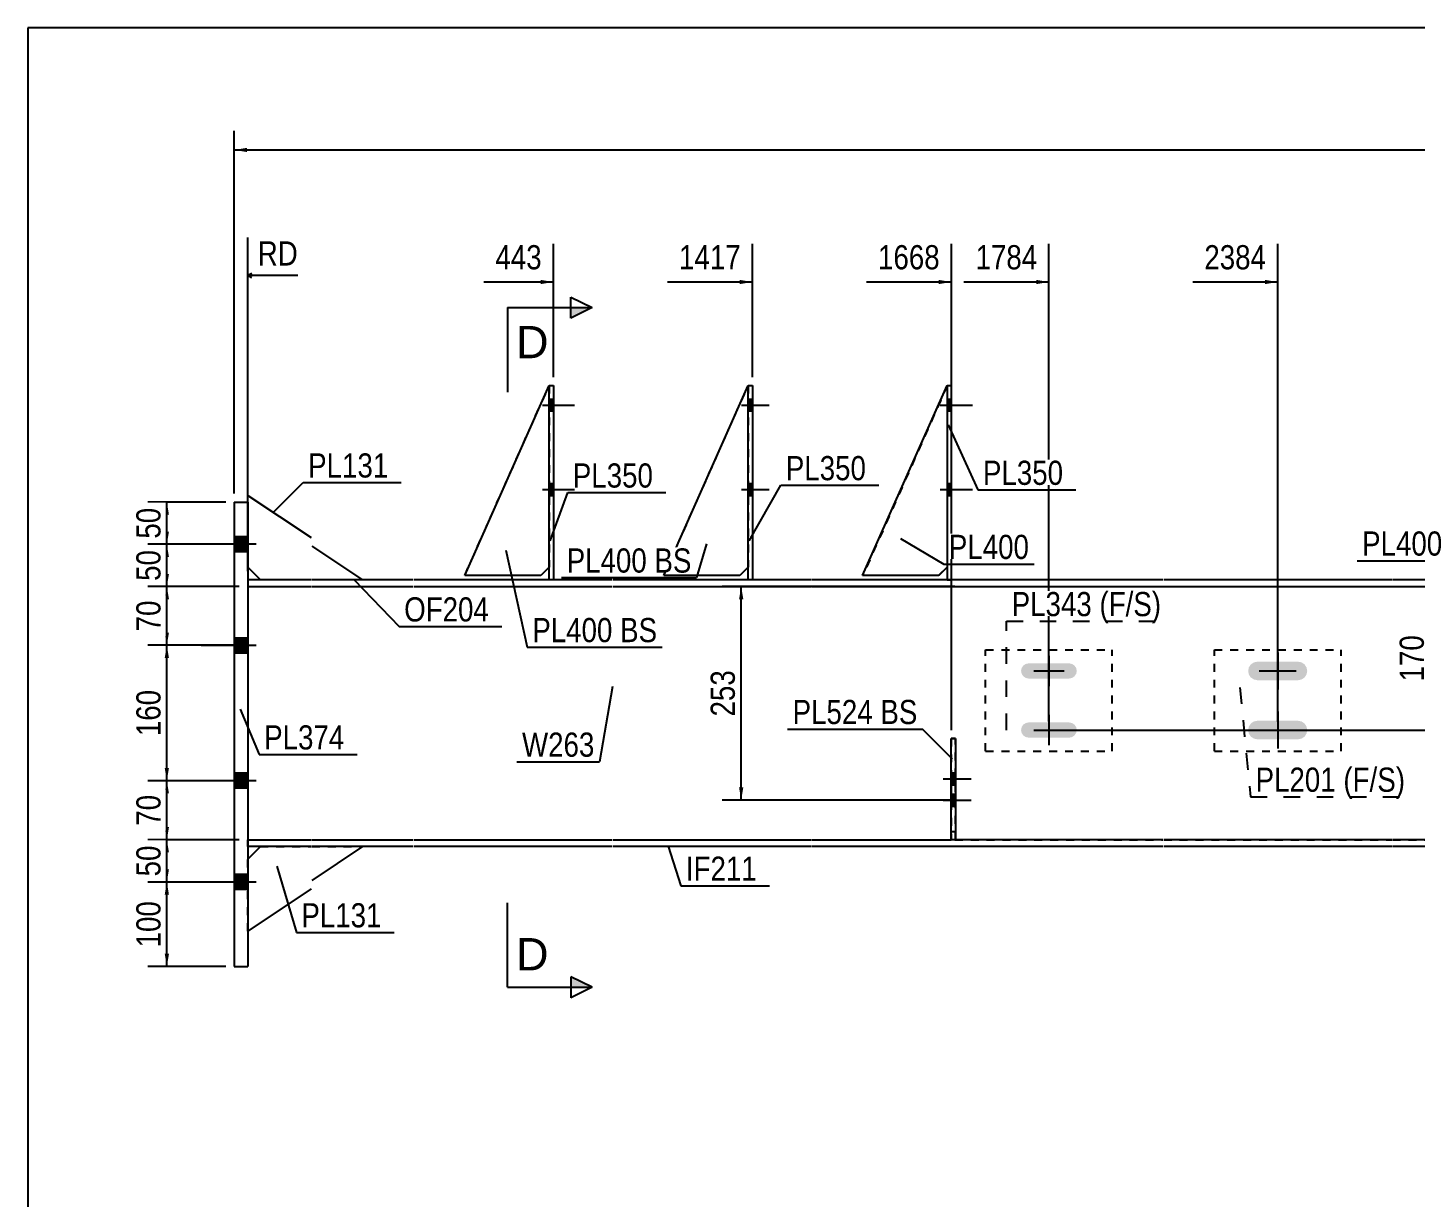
# Model space of a CAD drawing. Header units: millimetres. Extents: x -29 to 374, y -196 to 81.
# Drawn here: x -26.1 to 138.3, y -57.3 to 81.2 of the extents above; entities that cross this region are included whole.
import ezdxf

# ---------------------------------------------------------------- set-up
doc = ezdxf.new("R2010")
doc.units = ezdxf.units.MM
doc.linetypes.add('DXK_LINE_DOT1', pattern=[1.8814, 0.9407, -0.9407])
doc.linetypes.add('DXK_LINE_DOT2', pattern=[3.9198, 1.9599, -1.9599])
doc.styles.add('Arial', font='ARIAL.TTF', dxfattribs={"height": 0.2})
doc.styles.add('Arial Narrow', font='ARIALN.TTF', dxfattribs={"height": 0.2})

# ---------------------------------------------------------------- blocks, each defined once
blk = doc.blocks.new('Unknown-627306429-1201')
at = {"color": 5, "linetype": 'Continuous'}
for p, q in [((373.94, 81.18), (-26.06, 81.18)), ((-26.06, 81.18), (-26.06, -195.82))]:
    blk.add_line(p, q, dxfattribs=at)
blk = doc.blocks.new('Part-627306429-1785 - 1585')
at = {"color": 2, "linetype": 'Continuous'}
for p, q in [((49.28, 16.3), (59.28, 38.8)), ((59.28, 17.3), (58.28, 16.3)), ((58.28, 16.3), (49.28, 16.3))]:
    blk.add_line(p, q, dxfattribs=at)
blk = doc.blocks.new('Bolt-627306429-1601 - 1585')
at = {"color": 3, "linetype": 'DXK_LINE_DOT2'}
for p, q in [((82.38, -7.77), (85.68, -7.77)), ((83.33, -7.07), (83.83, -7.07)), ((83.33, -8.47), (83.83, -8.47)), ((83.33, -9.6), (83.83, -9.6)), ((82.38, -10.3), (85.68, -10.3)), ((83.33, -11), (83.83, -11))]:
    blk.add_line(p, q, dxfattribs=at)
blk = doc.blocks.new('Part-627306429-1844 - 1585')
at = {"color": 2, "linetype": 'Continuous'}
for p, q in [((25.7, 16.3), (35.7, 38.8)), ((35.7, 17.3), (34.7, 16.3)), ((34.7, 16.3), (25.7, 16.3))]:
    blk.add_line(p, q, dxfattribs=at)
blk = doc.blocks.new('Bolt-627306429-1587 - 1585')
at = {"linetype": 'Continuous'}
for points in [[(59.78, 35.8), (59.78, 37.2), (59.28, 37.2), (59.28, 35.8)], [(59.78, 35.8), (59.78, 37.2), (59.28, 37.2), (59.28, 35.8)], [(59.78, 35.8), (59.78, 37.2), (59.28, 37.2), (59.28, 35.8)], [(59.78, 25.8), (59.78, 27.2), (59.28, 27.2), (59.28, 25.8)], [(59.78, 25.8), (59.78, 27.2), (59.28, 27.2), (59.28, 25.8)], [(59.78, 25.8), (59.78, 27.2), (59.28, 27.2), (59.28, 25.8)]]:
    blk.add_hatch(color=3, dxfattribs=at).paths.add_polyline_path(points)
at = {"color": 3, "linetype": 'Continuous'}
for p, q in [((58.48, 36.5), (61.78, 36.5)), ((58.48, 36.5), (61.78, 36.5)), ((58.48, 36.5), (61.78, 36.5)), ((59.28, 37.2), (59.78, 37.2)), ((59.28, 37.2), (59.78, 37.2)), ((59.28, 37.2), (59.78, 37.2)), ((59.28, 35.8), (59.78, 35.8)), ((59.28, 35.8), (59.78, 35.8)), ((59.28, 35.8), (59.78, 35.8)), ((58.48, 26.5), (61.78, 26.5)), ((58.48, 26.5), (61.78, 26.5)), ((58.48, 26.5), (61.78, 26.5)), ((59.28, 27.2), (59.78, 27.2)), ((59.28, 27.2), (59.78, 27.2)), ((59.28, 27.2), (59.78, 27.2)), ((59.28, 25.8), (59.78, 25.8)), ((59.28, 25.8), (59.78, 25.8)), ((59.28, 25.8), (59.78, 25.8))]:
    blk.add_line(p, q, dxfattribs=at)
blk = doc.blocks.new('Bolt-627306429-1594 - 1585')
at = {"linetype": 'Continuous'}
for points in [[(-1.6, 20.9), (-1.6, 19.1), (0, 19.1), (0, 20.9)], [(-1.6, 20.9), (-1.6, 19.1), (0, 19.1), (0, 20.9)], [(-1.6, 8.9), (-1.6, 7.1), (0, 7.1), (0, 8.9)], [(-1.6, 8.9), (-1.6, 7.1), (0, 7.1), (0, 8.9)], [(-1.6, -7.1), (-1.6, -8.9), (0, -8.9), (0, -7.1)], [(-1.6, -7.1), (-1.6, -8.9), (0, -8.9), (0, -7.1)], [(-1.6, -19.1), (-1.6, -20.9), (0, -20.9), (0, -19.1)], [(-1.6, -19.1), (-1.6, -20.9), (0, -20.9), (0, -19.1)]]:
    blk.add_hatch(color=3, dxfattribs=at).paths.add_polyline_path(points)
at = {"color": 3, "linetype": 'Continuous'}
for p, q in [((1, 20), (-5.5, 20)), ((1, 20), (-5.5, 20)), ((0, 20.9), (-1.6, 20.9)), ((0, 20.9), (-1.6, 20.9)), ((0, 19.1), (-1.6, 19.1)), ((0, 19.1), (-1.6, 19.1)), ((0, 8.9), (-1.6, 8.9)), ((0, 8.9), (-1.6, 8.9)), ((1, 8), (-5.5, 8)), ((1, 8), (-5.5, 8)), ((0, 7.1), (-1.6, 7.1)), ((0, 7.1), (-1.6, 7.1)), ((1, -8), (-5.5, -8)), ((1, -8), (-5.5, -8)), ((0, -7.1), (-1.6, -7.1)), ((0, -7.1), (-1.6, -7.1)), ((0, -8.9), (-1.6, -8.9)), ((0, -8.9), (-1.6, -8.9)), ((0, -19.1), (-1.6, -19.1)), ((0, -19.1), (-1.6, -19.1)), ((1, -20), (-5.5, -20)), ((1, -20), (-5.5, -20)), ((0, -20.9), (-1.6, -20.9)), ((0, -20.9), (-1.6, -20.9))]:
    blk.add_line(p, q, dxfattribs=at)
blk = doc.blocks.new('Bolt-627306429-1595 - 1585')
at = {"linetype": 'Continuous'}
for points in [[(125.41, 4.58), (125.5, 5), (125.41, 5.42), (125.18, 5.78), (124.82, 6.02), (124.4, 6.1), (119.6, 6.1), (119.18, 6.02), (118.82, 5.78), (118.58, 5.42), (118.5, 5), (118.58, 4.58), (118.82, 4.22), (119.18, 3.99), (119.6, 3.9), (124.4, 3.9), (124.82, 3.99), (125.18, 4.22)], [(125.41, -2.42), (125.5, -2), (125.41, -1.58), (125.18, -1.22), (124.82, -0.98), (124.4, -0.9), (119.6, -0.9), (119.18, -0.98), (118.82, -1.22), (118.58, -1.58), (118.5, -2), (118.58, -2.42), (118.82, -2.78), (119.18, -3.01), (119.6, -3.1), (124.4, -3.1), (124.82, -3.01), (125.18, -2.78)]]:
    blk.add_hatch(color=3, dxfattribs=at).paths.add_polyline_path(points)
at = {"color": 3, "linetype": 'Continuous'}
for p, q in [((122, 7.2), (122, 2.8)), ((119.8, 5), (124.2, 5)), ((122, 0.2), (122, -4.2)), ((119.8, -2), (124.2, -2))]:
    blk.add_line(p, q, dxfattribs=at)
blk = doc.blocks.new('Bolt-627306429-1598 - 1585')
at = {"linetype": 'Continuous'}
for points in [[(36.2, 35.8), (36.2, 37.2), (35.7, 37.2), (35.7, 35.8)], [(36.2, 35.8), (36.2, 37.2), (35.7, 37.2), (35.7, 35.8)], [(36.2, 35.8), (36.2, 37.2), (35.7, 37.2), (35.7, 35.8)], [(36.2, 25.8), (36.2, 27.2), (35.7, 27.2), (35.7, 25.8)], [(36.2, 25.8), (36.2, 27.2), (35.7, 27.2), (35.7, 25.8)], [(36.2, 25.8), (36.2, 27.2), (35.7, 27.2), (35.7, 25.8)]]:
    blk.add_hatch(color=3, dxfattribs=at).paths.add_polyline_path(points)
at = {"color": 3, "linetype": 'Continuous'}
for p, q in [((34.9, 36.5), (38.7, 36.5)), ((34.9, 36.5), (38.7, 36.5)), ((34.9, 36.5), (38.7, 36.5)), ((35.7, 37.2), (36.2, 37.2)), ((35.7, 37.2), (36.2, 37.2)), ((35.7, 37.2), (36.2, 37.2)), ((35.7, 35.8), (36.2, 35.8)), ((35.7, 35.8), (36.2, 35.8)), ((35.7, 35.8), (36.2, 35.8)), ((34.9, 26.5), (38.7, 26.5)), ((34.9, 26.5), (38.7, 26.5)), ((34.9, 26.5), (38.7, 26.5)), ((35.7, 27.2), (36.2, 27.2)), ((35.7, 27.2), (36.2, 27.2)), ((35.7, 27.2), (36.2, 27.2)), ((35.7, 25.8), (36.2, 25.8)), ((35.7, 25.8), (36.2, 25.8)), ((35.7, 25.8), (36.2, 25.8))]:
    blk.add_line(p, q, dxfattribs=at)
blk = doc.blocks.new('Bolt-627306429-1599 - 1585')
at = {"linetype": 'Continuous'}
for points in [[(83.33, 35.8), (83.33, 37.2), (82.83, 37.2), (82.83, 35.8)], [(83.33, 35.8), (83.33, 37.2), (82.83, 37.2), (82.83, 35.8)], [(83.33, 35.8), (83.33, 37.2), (82.83, 37.2), (82.83, 35.8)], [(83.33, 25.8), (83.33, 27.2), (82.83, 27.2), (82.83, 25.8)], [(83.33, 25.8), (83.33, 27.2), (82.83, 27.2), (82.83, 25.8)], [(83.33, 25.8), (83.33, 27.2), (82.83, 27.2), (82.83, 25.8)]]:
    blk.add_hatch(color=3, dxfattribs=at).paths.add_polyline_path(points)
at = {"color": 3, "linetype": 'Continuous'}
for p, q in [((82.03, 36.5), (85.83, 36.5)), ((82.03, 36.5), (85.83, 36.5)), ((82.03, 36.5), (85.83, 36.5)), ((82.83, 37.2), (83.33, 37.2)), ((82.83, 37.2), (83.33, 37.2)), ((82.83, 37.2), (83.33, 37.2)), ((82.83, 35.8), (83.33, 35.8)), ((82.83, 35.8), (83.33, 35.8)), ((82.83, 35.8), (83.33, 35.8)), ((82.03, 26.5), (85.83, 26.5)), ((82.03, 26.5), (85.83, 26.5)), ((82.03, 26.5), (85.83, 26.5)), ((82.83, 27.2), (83.33, 27.2)), ((82.83, 27.2), (83.33, 27.2)), ((82.83, 27.2), (83.33, 27.2)), ((82.83, 25.8), (83.33, 25.8)), ((82.83, 25.8), (83.33, 25.8)), ((82.83, 25.8), (83.33, 25.8))]:
    blk.add_line(p, q, dxfattribs=at)
blk = doc.blocks.new('Bolt-627306429-1600 - 1585')
at = {"linetype": 'Continuous'}
for points in [[(83.33, -7.07), (83.33, -8.47), (83.83, -8.47), (83.83, -7.07)], [(83.33, -9.6), (83.33, -11), (83.83, -11), (83.83, -9.6)]]:
    blk.add_hatch(color=3, dxfattribs=at).paths.add_polyline_path(points)
at = {"color": 3, "linetype": 'Continuous'}
for p, q in [((82.38, -7.77), (85.68, -7.77)), ((83.33, -7.07), (83.83, -7.07)), ((83.33, -8.47), (83.83, -8.47)), ((83.33, -9.6), (83.83, -9.6)), ((82.38, -10.3), (85.68, -10.3)), ((83.33, -11), (83.83, -11))]:
    blk.add_line(p, q, dxfattribs=at)
blk = doc.blocks.new('Bolt-627306429-1602 - 1585')
at = {"linetype": 'Continuous'}
for points in [[(98.13, 4.66), (98.2, 5), (98.13, 5.35), (97.93, 5.64), (97.64, 5.83), (97.3, 5.9), (92.5, 5.9), (92.15, 5.83), (91.86, 5.64), (91.67, 5.35), (91.6, 5), (91.67, 4.66), (91.86, 4.37), (92.15, 4.17), (92.5, 4.1), (97.3, 4.1), (97.64, 4.17), (97.93, 4.37)], [(98.13, -2.34), (98.2, -2), (98.13, -1.65), (97.93, -1.36), (97.64, -1.17), (97.3, -1.1), (92.5, -1.1), (92.15, -1.17), (91.86, -1.36), (91.67, -1.65), (91.6, -2), (91.67, -2.34), (91.86, -2.63), (92.15, -2.83), (92.5, -2.9), (97.3, -2.9), (97.64, -2.83), (97.93, -2.63)]]:
    blk.add_hatch(color=3, dxfattribs=at).paths.add_polyline_path(points)
at = {"color": 3, "linetype": 'Continuous'}
for p, q in [((94.9, 6.8), (94.9, 3.2)), ((93.1, 5), (96.7, 5)), ((94.9, -0.2), (94.9, -3.8)), ((93.1, -2), (96.7, -2))]:
    blk.add_line(p, q, dxfattribs=at)
blk = doc.blocks.new('Part-627306429-1667 - 1585')
at = {"color": 7, "linetype": 'DXK_LINE_DOT1'}
for p, q in [((49.28, 16.3), (59.28, 38.8)), ((59.28, 38.8), (59.28, 17.3)), ((59.28, 17.3), (58.28, 16.3)), ((58.28, 16.3), (49.28, 16.3))]:
    blk.add_line(p, q, dxfattribs=at)
blk = doc.blocks.new('Part-627306429-1866 - 1585')
at = {"color": 7, "linetype": 'DXK_LINE_DOT1'}
for p, q in [((83.33, -3), (83.33, -15)), ((83.83, -3), (83.33, -3)), ((83.83, -15), (83.83, -3)), ((83.33, -14), (83.83, -14))]:
    blk.add_line(p, q, dxfattribs=at)
blk = doc.blocks.new('Part-627306429-1903 - 1585')
at = {"color": 2, "linetype": 'Continuous'}
for p, q in [((35.7, 15.8), (35.7, 38.8)), ((35.7, 38.8), (36.2, 38.8)), ((36.2, 38.8), (36.2, 15.8)), ((36.2, 15.8), (35.7, 15.8))]:
    blk.add_line(p, q, dxfattribs=at)
blk = doc.blocks.new('Part-627306429-1704 - 1585')
at = {"color": 7, "linetype": 'DXK_LINE_DOT1'}
for p, q in [((25.7, 16.3), (35.7, 38.8)), ((35.7, 38.8), (35.7, 17.3)), ((35.7, 17.3), (34.7, 16.3)), ((34.7, 16.3), (25.7, 16.3))]:
    blk.add_line(p, q, dxfattribs=at)
blk = doc.blocks.new('Part-627306429-1709 - 1585')
at = {"color": 7, "linetype": 'DXK_LINE_DOT1'}
for p, q in [((82.85, 38.8), (72.85, 16.3)), ((82.85, 38.8), (82.85, 17.3)), ((82.85, 17.3), (82.83, 17.29)), ((81.83, 16.3), (72.85, 16.3))]:
    blk.add_line(p, q, dxfattribs=at)
at = {"color": 2, "linetype": 'Continuous'}
for p, q in [((82.83, 17.29), (81.85, 16.3)), ((81.85, 16.3), (81.83, 16.3))]:
    blk.add_line(p, q, dxfattribs=at)
blk = doc.blocks.new('Part-627306429-1645 - 1585')
at = {"color": 7, "linetype": 'DXK_LINE_DOT1'}
for p, q in [((0, 15), (0, -15)), ((0, 15), (7.5, 15)), ((7.6, 15), (19.6, 15)), ((19.7, 15), (43.18, 15)), ((43.28, 15), (66.73, 15)), ((66.83, 15), (108.4, 15)), ((108.5, 15), (135.5, 15)), ((135.6, 15), (162.78, 15)), ((162.78, 15), (162.78, -15)), ((0, -15), (7.5, -15)), ((7.6, -15), (19.6, -15)), ((19.7, -15), (43.18, -15)), ((43.28, -15), (66.73, -15)), ((66.83, -15), (108.4, -15)), ((108.5, -15), (135.5, -15)), ((135.6, -15), (162.78, -15))]:
    blk.add_line(p, q, dxfattribs=at)
blk = doc.blocks.new('Part-627306429-1893 - 1585')
at = {"color": 2, "linetype": 'Continuous'}
for p, q in [((72.83, 16.3), (82.83, 38.8)), ((82.83, 17.3), (81.83, 16.3)), ((81.83, 16.3), (72.83, 16.3))]:
    blk.add_line(p, q, dxfattribs=at)
at = {"color": 7, "linetype": 'DXK_LINE_DOT1'}
blk.add_line((82.83, 38.8), (82.83, 17.3), dxfattribs=at)
blk = doc.blocks.new('Part-627306429-1694 - 1585')
at = {"color": 2, "linetype": 'Continuous'}
for p, q in [((0, -17.3), (1.5, -15.8)), ((13.6, -15.8), (7.6, -19.8)), ((7.5, -20.8), (0, -25.8))]:
    blk.add_line(p, q, dxfattribs=at)
at = {"color": 7, "linetype": 'DXK_LINE_DOT1'}
for p, q in [((1.5, -15.8), (7.5, -15.8)), ((7.6, -15.8), (13.6, -15.8)), ((0, -25.8), (0, -17.3))]:
    blk.add_line(p, q, dxfattribs=at)
blk = doc.blocks.new('Part-627306429-1898 - 1585')
at = {"color": 2, "linetype": 'Continuous'}
for p, q in [((82.83, 38.8), (82.83, 15.8)), ((82.83, 38.8), (83.33, 38.8)), ((83.33, 38.8), (83.33, 15.8)), ((82.83, 15.8), (83.33, 15.8))]:
    blk.add_line(p, q, dxfattribs=at)
blk = doc.blocks.new('Part-627306429-1888 - 1585')
at = {"color": 2, "linetype": 'Continuous'}
for p, q in [((83.33, -15), (83.33, -3)), ((83.33, -3), (83.83, -3)), ((83.83, -3), (83.83, -15)), ((83.83, -15), (83.33, -15))]:
    blk.add_line(p, q, dxfattribs=at)
blk = doc.blocks.new('Part-627306429-1955 - 1585')
at = {"color": 2, "linetype": 'Continuous'}
for p, q in [((7.5, 15.8), (0, 15.8)), ((0, 15), (7.5, 15)), ((19.6, 15.8), (7.6, 15.8)), ((7.6, 15), (19.6, 15)), ((35.7, 15.8), (19.7, 15.8)), ((19.7, 15), (43.18, 15)), ((43.18, 15.8), (36.2, 15.8)), ((59.28, 15.8), (43.28, 15.8)), ((43.28, 15), (66.73, 15)), ((66.73, 15.8), (59.78, 15.8)), ((82.83, 15.8), (66.83, 15.8)), ((66.83, 15), (108.4, 15)), ((108.4, 15.8), (83.33, 15.8)), ((135.5, 15.8), (108.5, 15.8)), ((108.5, 15), (135.5, 15)), ((151.6, 15.8), (135.6, 15.8)), ((135.6, 15), (168.78, 15))]:
    blk.add_line(p, q, dxfattribs=at)
at = {"color": 7, "linetype": 'DXK_LINE_DOT1'}
for p, q in [((0, 15.8), (0, 15)), ((36.2, 15.8), (35.7, 15.8)), ((59.78, 15.8), (59.28, 15.8)), ((83.33, 15.8), (82.83, 15.8))]:
    blk.add_line(p, q, dxfattribs=at)
blk = doc.blocks.new('Part-627306429-1960 - 1585')
at = {"color": 2, "linetype": 'Continuous'}
for p, q in [((0, -15), (7.5, -15)), ((7.5, -15.8), (0, -15.8)), ((7.6, -15), (19.6, -15)), ((19.6, -15.8), (7.6, -15.8)), ((19.7, -15), (43.18, -15)), ((43.18, -15.8), (19.7, -15.8)), ((43.28, -15), (66.73, -15)), ((66.73, -15.8), (43.28, -15.8)), ((66.83, -15), (83.33, -15)), ((108.4, -15.8), (66.83, -15.8)), ((108.4, -15), (83.83, -15)), ((135.5, -15), (108.5, -15)), ((135.5, -15.8), (108.5, -15.8)), ((162.78, -15), (135.6, -15)), ((162.74, -15.8), (135.6, -15.8))]:
    blk.add_line(p, q, dxfattribs=at)
at = {"color": 7, "linetype": 'DXK_LINE_DOT1'}
blk.add_line((0, -15.8), (0, -15), dxfattribs=at)
blk = doc.blocks.new('Part-627306429-1982 - 1585')
at = {"color": 7, "linetype": 'DXK_LINE_DOT1'}
for p, q in [((114.5, -4.5), (114.5, 7.5)), ((114.5, 7.5), (129.5, 7.5)), ((129.5, -4.5), (129.5, 7.5)), ((114.5, -4.5), (129.5, -4.5))]:
    blk.add_line(p, q, dxfattribs=at)
blk = doc.blocks.new('Part-627306429-2070 - 1585')
at = {"color": 7, "linetype": 'DXK_LINE_DOT1'}
for p, q in [((87.4, -4.5), (87.4, 7.5)), ((87.4, 7.5), (102.4, 7.5)), ((102.4, -4.5), (102.4, 7.5)), ((87.4, -4.5), (102.4, -4.5))]:
    blk.add_line(p, q, dxfattribs=at)
blk = doc.blocks.new('Part-627306429-2256 - 1585')
at = {"color": 2, "linetype": 'Continuous'}
for p, q in [((59.28, 15.8), (59.28, 38.8)), ((59.28, 38.8), (59.78, 38.8)), ((59.78, 38.8), (59.78, 15.8)), ((59.78, 15.8), (59.28, 15.8))]:
    blk.add_line(p, q, dxfattribs=at)
blk = doc.blocks.new('Part-627306429-2308 - 1585')
at = {"color": 2, "linetype": 'Continuous'}
for p, q in [((-1.6, 25), (0, 25)), ((-1.6, 25), (-1.6, -30)), ((0, 25), (0, -30)), ((-1.6, -30), (0, -30))]:
    blk.add_line(p, q, dxfattribs=at)
blk = doc.blocks.new('Part-627306429-2313 - 1585')
at = {"color": 2, "linetype": 'Continuous'}
for p, q in [((0, 25), (0, 25.8)), ((0, 25.8), (7.5, 20.8)), ((7.6, 19.8), (13.6, 15.8)), ((1.5, 15.8), (0, 17.3))]:
    blk.add_line(p, q, dxfattribs=at)
at = {"color": 7, "linetype": 'DXK_LINE_DOT1'}
for p, q in [((0, 17.3), (0, 25)), ((7.5, 15.8), (1.5, 15.8)), ((13.6, 15.8), (7.6, 15.8))]:
    blk.add_line(p, q, dxfattribs=at)
blk = doc.blocks.new('StraightDimension-627306429-6504 - 1585')
at = {"linetype": 'Continuous'}
blk.add_hatch(color=7, dxfattribs=at).paths.add_polyline_path([(58.28, 51.32), (59.78, 51.07), (58.28, 50.82)])
at = {"color": 7, "linetype": 'Continuous'}
for p, q in [((59.78, 39.8), (59.78, 55.57)), ((49.72, 51.07), (59.78, 51.07))]:
    blk.add_line(p, q, dxfattribs=at)
at = {"color": 0}
blk.add_wipeout([(59, 51.97), (59, 56.17), (50.49, 56.17), (50.49, 51.97)], dxfattribs=at)
at = {"color": 3, "style": 'Arial Narrow'}
blk.add_text('1417', height=2.863, dxfattribs=at).set_placement((51.09, 52.57))
blk = doc.blocks.new('StraightDimension-627306429-2558 - 1585')
at = {"linetype": 'Continuous'}
for points in [[(190.85, 13.5), (191.1, 15), (191.35, 13.5)], [(191.35, -15.75), (191.1, -17.25), (190.85, -15.75)]]:
    blk.add_hatch(color=7, dxfattribs=at).paths.add_polyline_path(points)
at = {"color": 7, "linetype": 'Continuous'}
for p, q in [((67.81, 15), (193.5, 15)), ((191.1, -17.25), (191.1, 15)), ((195.48, -17.25), (188.85, -17.25))]:
    blk.add_line(p, q, dxfattribs=at)
at = {"color": 0}
blk.add_wipeout([(190.95, 2.22), (186.75, 2.22), (186.75, -4.47), (190.95, -4.47)], dxfattribs=at)
at = {"color": 3, "style": 'Arial Narrow'}
blk.add_text('323', height=2.863, rotation=90.0002, dxfattribs=at).set_placement((190.35, -3.87))
blk = doc.blocks.new('StraightDimension-627306429-2480 - 1585')
at = {"linetype": 'Continuous'}
for points in [[(-9.83, 23.5), (-9.58, 25), (-9.33, 23.5)], [(-9.33, 21.5), (-9.58, 20), (-9.83, 21.5)]]:
    blk.add_hatch(color=7, dxfattribs=at).paths.add_polyline_path(points)
at = {"color": 7, "linetype": 'Continuous'}
for p, q in [((-2.6, 25), (-11.83, 25)), ((-9.58, 20), (-9.58, 25)), ((-2.6, 20), (-11.83, 20))]:
    blk.add_line(p, q, dxfattribs=at)
at = {"color": 0}
blk.add_wipeout([(-9.73, 24.93), (-13.93, 24.93), (-13.93, 20.07), (-9.73, 20.07)], dxfattribs=at)
at = {"color": 3, "style": 'Arial Narrow'}
blk.add_text('50', height=2.863, rotation=90.0002, dxfattribs=at).set_placement((-10.33, 20.67))
blk = doc.blocks.new('StraightDimension-627306429-6503 - 1585')
at = {"linetype": 'Continuous'}
blk.add_hatch(color=7, dxfattribs=at).paths.add_polyline_path([(81.85, 51.32), (83.35, 51.07), (81.85, 50.82)])
at = {"color": 7, "linetype": 'Continuous'}
for p, q in [((83.35, -2), (83.35, 55.57)), ((73.28, 51.07), (83.35, 51.07))]:
    blk.add_line(p, q, dxfattribs=at)
at = {"color": 0}
blk.add_wipeout([(82.57, 51.97), (82.57, 56.17), (74.06, 56.17), (74.06, 51.97)], dxfattribs=at)
at = {"color": 3, "style": 'Arial Narrow'}
blk.add_text('1668', height=2.863, dxfattribs=at).set_placement((74.66, 52.57))
blk = doc.blocks.new('StraightDimension-627306429-2490 - 1585')
at = {"linetype": 'Continuous'}
for points in [[(-9.83, 18.5), (-9.58, 20), (-9.33, 18.5)], [(-9.33, 16.5), (-9.58, 15), (-9.83, 16.5)]]:
    blk.add_hatch(color=7, dxfattribs=at).paths.add_polyline_path(points)
at = {"color": 7, "linetype": 'Continuous'}
for p, q in [((-2.6, 20), (-11.83, 20)), ((-9.58, 15), (-9.58, 20)), ((-1, 15), (-11.83, 15))]:
    blk.add_line(p, q, dxfattribs=at)
at = {"color": 0}
blk.add_wipeout([(-9.73, 19.93), (-13.93, 19.93), (-13.93, 15.07), (-9.73, 15.07)], dxfattribs=at)
at = {"color": 3, "style": 'Arial Narrow'}
blk.add_text('50', height=2.863, rotation=90.0002, dxfattribs=at).set_placement((-10.33, 15.67))
blk = doc.blocks.new('StraightDimension-627306429-2499 - 1585')
at = {"linetype": 'Continuous'}
for points in [[(-9.83, 13.5), (-9.58, 15), (-9.33, 13.5)], [(-9.33, 9.54), (-9.58, 8.04), (-9.83, 9.54)]]:
    blk.add_hatch(color=7, dxfattribs=at).paths.add_polyline_path(points)
at = {"color": 7, "linetype": 'Continuous'}
for p, q in [((-1, 15), (-11.83, 15)), ((-9.58, 8.04), (-9.58, 15)), ((-1, 8.04), (-11.83, 8.04))]:
    blk.add_line(p, q, dxfattribs=at)
at = {"color": 0}
blk.add_wipeout([(-9.73, 13.95), (-13.93, 13.95), (-13.93, 9.09), (-9.73, 9.09)], dxfattribs=at)
at = {"color": 3, "style": 'Arial Narrow'}
blk.add_text('70', height=2.863, rotation=90.0002, dxfattribs=at).set_placement((-10.33, 9.69))
blk = doc.blocks.new('StraightDimension-627306429-2507 - 1585')
at = {"linetype": 'Continuous'}
for points in [[(-9.83, 6.54), (-9.58, 8.04), (-9.33, 6.54)], [(-9.33, -6.5), (-9.58, -8), (-9.83, -6.5)]]:
    blk.add_hatch(color=7, dxfattribs=at).paths.add_polyline_path(points)
at = {"color": 7, "linetype": 'Continuous'}
for p, q in [((-1, 8.04), (-11.83, 8.04)), ((-9.58, -8), (-9.58, 8.04)), ((0.15, -8), (-11.83, -8))]:
    blk.add_line(p, q, dxfattribs=at)
at = {"color": 0}
blk.add_wipeout([(-9.73, 3.36), (-13.93, 3.36), (-13.93, -3.32), (-9.73, -3.32)], dxfattribs=at)
at = {"color": 3, "style": 'Arial Narrow'}
blk.add_text('160', height=2.863, rotation=90.0002, dxfattribs=at).set_placement((-10.33, -2.72))
blk = doc.blocks.new('StraightDimension-627306429-2516 - 1585')
at = {"linetype": 'Continuous'}
for points in [[(-9.83, -9.5), (-9.58, -8), (-9.33, -9.5)], [(-9.33, -13.5), (-9.58, -15), (-9.83, -13.5)]]:
    blk.add_hatch(color=7, dxfattribs=at).paths.add_polyline_path(points)
at = {"color": 7, "linetype": 'Continuous'}
for p, q in [((0.15, -8), (-11.83, -8)), ((-9.58, -15), (-9.58, -8)), ((-1, -15), (-11.83, -15))]:
    blk.add_line(p, q, dxfattribs=at)
at = {"color": 0}
blk.add_wipeout([(-9.73, -9.07), (-13.93, -9.07), (-13.93, -13.93), (-9.73, -13.93)], dxfattribs=at)
at = {"color": 3, "style": 'Arial Narrow'}
blk.add_text('70', height=2.863, rotation=90.0002, dxfattribs=at).set_placement((-10.33, -13.33))
blk = doc.blocks.new('StraightDimension-627306429-2525 - 1585')
at = {"linetype": 'Continuous'}
for points in [[(-9.83, -16.5), (-9.58, -15), (-9.33, -16.5)], [(-9.33, -18.5), (-9.58, -20), (-9.83, -18.5)]]:
    blk.add_hatch(color=7, dxfattribs=at).paths.add_polyline_path(points)
at = {"color": 7, "linetype": 'Continuous'}
for p, q in [((-1, -15), (-11.83, -15)), ((-9.58, -20), (-9.58, -15)), ((-1, -20), (-11.83, -20))]:
    blk.add_line(p, q, dxfattribs=at)
at = {"color": 0}
blk.add_wipeout([(-9.73, -15.07), (-13.93, -15.07), (-13.93, -19.93), (-9.73, -19.93)], dxfattribs=at)
at = {"color": 3, "style": 'Arial Narrow'}
blk.add_text('50', height=2.863, rotation=90.0002, dxfattribs=at).set_placement((-10.33, -19.33))
blk = doc.blocks.new('StraightDimension-627306429-2540 - 1585')
at = {"linetype": 'Continuous'}
for points in [[(-9.83, -21.5), (-9.58, -20), (-9.33, -21.5)], [(-9.33, -28.5), (-9.58, -30), (-9.83, -28.5)]]:
    blk.add_hatch(color=7, dxfattribs=at).paths.add_polyline_path(points)
at = {"color": 7, "linetype": 'Continuous'}
for p, q in [((-1, -20), (-11.83, -20)), ((-9.58, -30), (-9.58, -20)), ((-2.6, -30), (-11.83, -30))]:
    blk.add_line(p, q, dxfattribs=at)
at = {"color": 0}
blk.add_wipeout([(-9.73, -21.66), (-13.93, -21.66), (-13.93, -28.34), (-9.73, -28.34)], dxfattribs=at)
at = {"color": 3, "style": 'Arial Narrow'}
blk.add_text('100', height=2.863, rotation=90.0002, dxfattribs=at).set_placement((-10.33, -27.74))
blk = doc.blocks.new('StraightDimension-627306429-2584 - 1585')
at = {"linetype": 'Continuous'}
for points in [[(139.81, 13.5), (140.06, 15), (140.31, 13.5)], [(140.31, -0.5), (140.06, -2), (139.81, -0.5)]]:
    blk.add_hatch(color=7, dxfattribs=at).paths.add_polyline_path(points)
at = {"color": 7, "linetype": 'Continuous'}
for p, q in [((123, 15), (142.46, 15)), ((140.06, -2), (140.06, 15)), ((95.9, -2), (142.46, -2))]:
    blk.add_line(p, q, dxfattribs=at)
at = {"color": 0}
blk.add_wipeout([(139.91, 9.84), (135.71, 9.84), (135.71, 3.16), (139.91, 3.16)], dxfattribs=at)
at = {"color": 3, "style": 'Arial Narrow'}
blk.add_text('170', height=2.863, rotation=90.0002, dxfattribs=at).set_placement((139.31, 3.76))
blk = doc.blocks.new('StraightDimension-627306429-2598 - 1585')
at = {"linetype": 'Continuous'}
for points in [[(58.2, 13.5), (58.45, 15), (58.7, 13.5)], [(58.7, -8.8), (58.45, -10.3), (58.2, -8.8)]]:
    blk.add_hatch(color=7, dxfattribs=at).paths.add_polyline_path(points)
at = {"color": 7, "linetype": 'Continuous'}
for p, q in [((83.77, 15), (56.2, 15)), ((58.45, -10.3), (58.45, 15)), ((83.77, -10.3), (56.2, -10.3))]:
    blk.add_line(p, q, dxfattribs=at)
at = {"color": 0}
blk.add_wipeout([(58.3, 5.69), (54.1, 5.69), (54.1, -0.99), (58.3, -0.99)], dxfattribs=at)
at = {"color": 3, "style": 'Arial Narrow'}
blk.add_text('253', height=2.863, rotation=90.0002, dxfattribs=at).set_placement((57.7, -0.39))
blk = doc.blocks.new('StraightDimension-627306429-6505 - 1585')
at = {"linetype": 'Continuous'}
blk.add_hatch(color=7, dxfattribs=at).paths.add_polyline_path([(34.7, 51.32), (36.2, 51.07), (34.7, 50.82)])
at = {"color": 7, "linetype": 'Continuous'}
for p, q in [((36.2, 39.8), (36.2, 55.57)), ((27.97, 51.07), (36.2, 51.07))]:
    blk.add_line(p, q, dxfattribs=at)
at = {"color": 0, "linetype": 'Continuous'}
blk.add_wipeout([(6.53, 52.42), (6.53, 56.62), (0.59, 56.62), (0.59, 52.42)], dxfattribs=at)
at = {"color": 7, "linetype": 'Continuous'}
for p, q in [((0, 16.8), (0, 56.32)), ((0.5, 52.07), (0, 51.82)), ((0.5, 51.57), (0, 51.82)), ((5.93, 51.82), (0, 51.82))]:
    blk.add_line(p, q, dxfattribs=at)
at = {"color": 3, "linetype": 'Continuous', "style": 'Arial Narrow'}
blk.add_text('RD', height=2.863, dxfattribs=at).set_placement((1.19, 53.02))
at = {"color": 0}
blk.add_wipeout([(35.42, 51.97), (35.42, 56.17), (28.74, 56.17), (28.74, 51.97)], dxfattribs=at)
at = {"color": 3, "style": 'Arial Narrow'}
blk.add_text('443', height=2.863, dxfattribs=at).set_placement((29.34, 52.57))
blk = doc.blocks.new('StraightDimension-627306429-6501 - 1585')
at = {"linetype": 'Continuous'}
blk.add_hatch(color=7, dxfattribs=at).paths.add_polyline_path([(120.5, 51.32), (122, 51.07), (120.5, 50.82)])
at = {"color": 7, "linetype": 'Continuous'}
for p, q in [((122, -1), (122, 55.57)), ((111.94, 51.07), (122, 51.07))]:
    blk.add_line(p, q, dxfattribs=at)
at = {"color": 0}
blk.add_wipeout([(121.22, 51.97), (121.22, 56.17), (112.71, 56.17), (112.71, 51.97)], dxfattribs=at)
at = {"color": 3, "style": 'Arial Narrow'}
blk.add_text('2384', height=2.863, dxfattribs=at).set_placement((113.31, 52.57))
blk = doc.blocks.new('StraightDimension-627306429-6502 - 1585')
at = {"linetype": 'Continuous'}
blk.add_hatch(color=7, dxfattribs=at).paths.add_polyline_path([(93.4, 51.32), (94.9, 51.07), (93.4, 50.82)])
at = {"color": 7, "linetype": 'Continuous'}
for p, q in [((94.9, -1), (94.9, 55.57)), ((84.83, 51.07), (94.9, 51.07))]:
    blk.add_line(p, q, dxfattribs=at)
at = {"color": 0}
blk.add_wipeout([(94.12, 51.97), (94.12, 56.17), (85.61, 56.17), (85.61, 51.97)], dxfattribs=at)
at = {"color": 3, "style": 'Arial Narrow'}
blk.add_text('1784', height=2.863, dxfattribs=at).set_placement((86.21, 52.57))
blk = doc.blocks.new('StraightDimension-627306429-8548 - 1585')
at = {"linetype": 'Continuous'}
blk.add_hatch(color=7, dxfattribs=at).paths.add_polyline_path([(-0.1, 66.46), (-1.6, 66.71), (-0.1, 66.96)])
at = {"color": 7, "linetype": 'Continuous'}
for p, q in [((-1.6, 26), (-1.6, 68.96)), ((-1.6, 66.71), (345.36, 66.71))]:
    blk.add_line(p, q, dxfattribs=at)
blk = doc.blocks.new('Mark-627306429-1978 - 1585')
at = {"color": 0}
for points in [[(128.88, -9.31), (128.88, -6.31), (119.38, -6.31), (119.38, -9.31)], [(137.08, -9.31), (137.08, -6.31), (129.78, -6.31), (129.78, -9.31)]]:
    blk.add_wipeout(points, dxfattribs=at)
for points in [[(128.88, -9.31), (128.88, -6.31), (119.38, -6.31), (119.38, -9.31)], [(137.08, -9.31), (137.08, -6.31), (129.78, -6.31), (129.78, -9.31)]]:
    blk.add_wipeout(points, dxfattribs=at)
at = {"color": 7, "linetype": 'DXK_LINE_DOT2'}
for p, q in [((117.51, 3.06), (118.78, -9.91)), ((118.78, -9.91), (137.68, -9.91))]:
    blk.add_line(p, q, dxfattribs=at)
at = {"color": 3, "style": 'Arial Narrow'}
for s, p in [('PL201', (119.38, -9.31)), ('(F/', (129.78, -9.31)), ('S)', (133.8, -9.31))]:
    blk.add_text(s, height=2.863, dxfattribs=at).set_placement(p)
blk = doc.blocks.new('MarkSet-627306429-2958 - 1585')
at = {"color": 0}
for points in [[(43.21, 8.41), (43.21, 11.41), (33.71, 11.41), (33.71, 8.41)], [(48.49, 8.41), (48.49, 11.41), (44.11, 11.41), (44.11, 8.41)]]:
    blk.add_wipeout(points, dxfattribs=at)
for points in [[(43.21, 8.41), (43.21, 11.41), (33.71, 11.41), (33.71, 8.41)], [(48.49, 8.41), (48.49, 11.41), (44.11, 11.41), (44.11, 8.41)]]:
    blk.add_wipeout(points, dxfattribs=at)
at = {"color": 7, "linetype": 'Continuous'}
for p, q in [((30.59, 19.31), (33.11, 7.81)), ((33.11, 7.81), (49.09, 7.81))]:
    blk.add_line(p, q, dxfattribs=at)
at = {"color": 3, "style": 'Arial Narrow'}
for s, p in [('PL400', (33.71, 8.41)), ('BS', (44.11, 8.41))]:
    blk.add_text(s, height=2.863, dxfattribs=at).set_placement(p)
blk = doc.blocks.new('Mark-627306429-1641 - 1585')
at = {"color": 0}
blk.add_wipeout([(41.08, -5.16), (41.08, -2.16), (32.49, -2.16), (32.49, -5.16)], dxfattribs=at)
blk.add_wipeout([(41.08, -5.16), (41.08, -2.16), (32.49, -2.16), (32.49, -5.16)], dxfattribs=at)
at = {"color": 7, "linetype": 'Continuous'}
for p in [(43.19, 3.14), (31.89, -5.76)]:
    blk.add_line(p, (41.68, -5.76), dxfattribs=at)
at = {"color": 3, "style": 'Arial Narrow'}
blk.add_text('W263', height=2.863, dxfattribs=at).set_placement((32.49, -5.16))
blk = doc.blocks.new('Mark-627306429-1894 - 1585')
at = {"color": 0}
blk.add_wipeout([(96.6, 27.04), (96.6, 30.04), (87.09, 30.04), (87.09, 27.04)], dxfattribs=at)
blk.add_wipeout([(96.6, 27.04), (96.6, 30.04), (87.09, 30.04), (87.09, 27.04)], dxfattribs=at)
at = {"color": 7, "linetype": 'Continuous'}
for p, q in [((82.96, 34.17), (86.49, 26.44)), ((86.49, 26.44), (98.1, 26.44))]:
    blk.add_line(p, q, dxfattribs=at)
at = {"color": 3, "style": 'Arial Narrow'}
blk.add_text('PL350', height=2.863, dxfattribs=at).set_placement((87.09, 27.04))
blk = doc.blocks.new('Mark-627306429-1690 - 1585')
at = {"color": 0}
blk.add_wipeout([(15.86, -25.37), (15.86, -22.37), (6.36, -22.37), (6.36, -25.37)], dxfattribs=at)
blk.add_wipeout([(15.86, -25.37), (15.86, -22.37), (6.36, -22.37), (6.36, -25.37)], dxfattribs=at)
at = {"color": 7, "linetype": 'Continuous'}
for p, q in [((3.45, -18.11), (5.76, -25.97)), ((5.76, -25.97), (17.36, -25.97))]:
    blk.add_line(p, q, dxfattribs=at)
at = {"color": 3, "style": 'Arial Narrow'}
blk.add_text('PL131', height=2.863, dxfattribs=at).set_placement((6.36, -25.37))
blk = doc.blocks.new('Mark-627306429-1956 - 1585')
at = {"color": 0}
blk.add_wipeout([(60.3, -19.85), (60.3, -16.85), (51.9, -16.85), (51.9, -19.85)], dxfattribs=at)
blk.add_wipeout([(60.3, -19.85), (60.3, -16.85), (51.9, -16.85), (51.9, -19.85)], dxfattribs=at)
at = {"color": 7, "linetype": 'Continuous'}
for p, q in [((49.79, -15.76), (51.3, -20.45)), ((51.3, -20.45), (61.8, -20.45))]:
    blk.add_line(p, q, dxfattribs=at)
at = {"color": 3, "style": 'Arial Narrow'}
blk.add_text('IF211', height=2.863, dxfattribs=at).set_placement((51.9, -19.85))
blk = doc.blocks.new('SectionMark-627306429-2805 - 1585')
at = {"linetype": 'Continuous'}
for points in [[(38.28, 46.79), (38.28, 48.04), (40.78, 48.04)], [(38.28, -32.46), (38.28, -31.21), (40.78, -32.46)]]:
    blk.add_hatch(color=30, dxfattribs=at).paths.add_polyline_path(points)
at = {"color": 30, "linetype": 'Continuous'}
for p, q in [((30.78, 48.04), (30.78, 38.04)), ((30.78, 48.04), (40.78, 48.04)), ((38.28, 46.79), (38.28, 49.29)), ((38.28, 49.29), (40.78, 48.04)), ((40.78, 48.04), (38.28, 46.79)), ((30.78, -32.46), (30.78, -22.46)), ((40.78, -32.46), (38.28, -31.21)), ((38.28, -31.21), (38.28, -33.71)), ((30.78, -32.46), (40.78, -32.46)), ((40.78, -32.46), (38.28, -33.71))]:
    blk.add_line(p, q, dxfattribs=at)
at = {"color": 0, "linetype": 'Continuous'}
for points in [[(35.63, 42.04), (35.63, 46.04), (31.78, 46.04), (31.78, 42.04)], [(35.63, -30.46), (35.63, -26.46), (31.78, -26.46), (31.78, -30.46)]]:
    blk.add_wipeout(points, dxfattribs=at)
at = {"color": 96, "linetype": 'Continuous', "style": 'Arial'}
for p in [(31.78, 42.04), (31.78, -30.46)]:
    blk.add_text('D', height=3.82, dxfattribs=at).set_placement(p)
blk = doc.blocks.new('Mark-627306429-1899 - 1585')
at = {"color": 0}
blk.add_wipeout([(48.01, 26.72), (48.01, 29.72), (38.51, 29.72), (38.51, 26.72)], dxfattribs=at)
blk.add_wipeout([(48.01, 26.72), (48.01, 29.72), (38.51, 29.72), (38.51, 26.72)], dxfattribs=at)
at = {"color": 7, "linetype": 'Continuous'}
for p, q in [((35.83, 20.43), (37.91, 26.12)), ((37.91, 26.12), (49.51, 26.12))]:
    blk.add_line(p, q, dxfattribs=at)
at = {"color": 3, "style": 'Arial Narrow'}
blk.add_text('PL350', height=2.863, dxfattribs=at).set_placement((38.51, 26.72))
blk = doc.blocks.new('Mark-627306429-1951 - 1585')
at = {"color": 0}
blk.add_wipeout([(28.58, 10.86), (28.58, 13.86), (18.53, 13.86), (18.53, 10.86)], dxfattribs=at)
blk.add_wipeout([(28.58, 10.86), (28.58, 13.86), (18.53, 13.86), (18.53, 10.86)], dxfattribs=at)
at = {"color": 7, "linetype": 'Continuous'}
for p, q in [((12.59, 15.8), (17.93, 10.26)), ((17.93, 10.26), (30.08, 10.26))]:
    blk.add_line(p, q, dxfattribs=at)
at = {"color": 3, "style": 'Arial Narrow'}
blk.add_text('OF204', height=2.863, dxfattribs=at).set_placement((18.53, 10.86))
blk = doc.blocks.new('Mark-627306429-2066 - 1585')
at = {"color": 0}
for points in [[(99.99, 11.49), (99.99, 14.49), (90.49, 14.49), (90.49, 11.49)], [(108.19, 11.49), (108.19, 14.49), (100.89, 14.49), (100.89, 11.49)]]:
    blk.add_wipeout(points, dxfattribs=at)
for points in [[(99.99, 11.49), (99.99, 14.49), (90.49, 14.49), (90.49, 11.49)], [(108.19, 11.49), (108.19, 14.49), (100.89, 14.49), (100.89, 11.49)]]:
    blk.add_wipeout(points, dxfattribs=at)
at = {"color": 7, "linetype": 'DXK_LINE_DOT2'}
for p, q in [((89.89, -2), (89.89, 10.89)), ((89.89, 10.89), (108.79, 10.89))]:
    blk.add_line(p, q, dxfattribs=at)
at = {"color": 3, "style": 'Arial Narrow'}
for s, p in [('PL343', (90.49, 11.49)), ('(F/', (100.89, 11.49)), ('S)', (104.9, 11.49))]:
    blk.add_text(s, height=2.863, dxfattribs=at).set_placement(p)
blk = doc.blocks.new('Mark-627306429-2252 - 1585')
at = {"color": 0}
blk.add_wipeout([(73.24, 27.59), (73.24, 30.59), (63.74, 30.59), (63.74, 27.59)], dxfattribs=at)
blk.add_wipeout([(73.24, 27.59), (73.24, 30.59), (63.74, 30.59), (63.74, 27.59)], dxfattribs=at)
at = {"color": 7, "linetype": 'Continuous'}
for p, q in [((59.41, 20.43), (63.14, 26.99)), ((63.14, 26.99), (74.74, 26.99))]:
    blk.add_line(p, q, dxfattribs=at)
at = {"color": 3, "style": 'Arial Narrow'}
blk.add_text('PL350', height=2.863, dxfattribs=at).set_placement((63.74, 27.59))
blk = doc.blocks.new('Mark-627306429-2304 - 1585')
at = {"color": 0}
blk.add_wipeout([(11.45, -4.3), (11.45, -1.3), (1.95, -1.3), (1.95, -4.3)], dxfattribs=at)
blk.add_wipeout([(11.45, -4.3), (11.45, -1.3), (1.95, -1.3), (1.95, -4.3)], dxfattribs=at)
at = {"color": 7, "linetype": 'Continuous'}
for p, q in [((-0.9, 0.49), (1.35, -4.9)), ((1.35, -4.9), (12.95, -4.9))]:
    blk.add_line(p, q, dxfattribs=at)
at = {"color": 3, "style": 'Arial Narrow'}
blk.add_text('PL374', height=2.863, dxfattribs=at).set_placement((1.95, -4.3))
blk = doc.blocks.new('Mark-627306429-2309 - 1585')
at = {"color": 0}
blk.add_wipeout([(16.67, 27.91), (16.67, 30.91), (7.16, 30.91), (7.16, 27.91)], dxfattribs=at)
blk.add_wipeout([(16.67, 27.91), (16.67, 30.91), (7.16, 30.91), (7.16, 27.91)], dxfattribs=at)
at = {"color": 7, "linetype": 'Continuous'}
for p, q in [((3.03, 23.77), (6.56, 27.31)), ((6.56, 27.31), (18.17, 27.31))]:
    blk.add_line(p, q, dxfattribs=at)
at = {"color": 3, "style": 'Arial Narrow'}
blk.add_text('PL131', height=2.863, dxfattribs=at).set_placement((7.16, 27.91))
blk = doc.blocks.new('MarkSet-627306429-2824 - 1585')
at = {"color": 0}
for points in [[(74.04, -1.29), (74.04, 1.71), (64.54, 1.71), (64.54, -1.29)], [(79.32, -1.29), (79.32, 1.71), (74.94, 1.71), (74.94, -1.29)]]:
    blk.add_wipeout(points, dxfattribs=at)
for points in [[(74.04, -1.29), (74.04, 1.71), (64.54, 1.71), (64.54, -1.29)], [(79.32, -1.29), (79.32, 1.71), (74.94, 1.71), (74.94, -1.29)]]:
    blk.add_wipeout(points, dxfattribs=at)
at = {"color": 7, "linetype": 'Continuous'}
for p in [(63.94, -1.89), (83.46, -5.43)]:
    blk.add_line(p, (79.92, -1.89), dxfattribs=at)
at = {"color": 3, "style": 'Arial Narrow'}
for s, p in [('PL524', (64.54, -1.29)), ('BS', (74.94, -1.29))]:
    blk.add_text(s, height=2.863, dxfattribs=at).set_placement(p)
blk = doc.blocks.new('MarkSet-627306429-2870 - 1585')
at = {"color": 0}
for points in [[(47.28, 16.65), (47.28, 19.65), (37.78, 19.65), (37.78, 16.65)], [(52.57, 16.65), (52.57, 19.65), (48.18, 19.65), (48.18, 16.65)]]:
    blk.add_wipeout(points, dxfattribs=at)
for points in [[(47.28, 16.65), (47.28, 19.65), (37.78, 19.65), (37.78, 16.65)], [(52.57, 16.65), (52.57, 19.65), (48.18, 19.65), (48.18, 16.65)]]:
    blk.add_wipeout(points, dxfattribs=at)
at = {"color": 7, "linetype": 'Continuous'}
for p in [(54.36, 20.07), (37.18, 16.05)]:
    blk.add_line(p, (53.17, 16.05), dxfattribs=at)
at = {"color": 3, "style": 'Arial Narrow'}
for s, p in [('PL400', (37.78, 16.65)), ('BS', (48.18, 16.65))]:
    blk.add_text(s, height=2.863, dxfattribs=at).set_placement(p)
blk = doc.blocks.new('MarkSet-627306429-2934 - 1585')
at = {"color": 0}
for points in [[(141.5, 18.66), (141.5, 21.66), (132, 21.66), (132, 18.66)], [(146.78, 18.66), (146.78, 21.66), (142.4, 21.66), (142.4, 18.66)]]:
    blk.add_wipeout(points, dxfattribs=at)
for points in [[(141.5, 18.66), (141.5, 21.66), (132, 21.66), (132, 18.66)], [(146.78, 18.66), (146.78, 21.66), (142.4, 21.66), (142.4, 18.66)]]:
    blk.add_wipeout(points, dxfattribs=at)
at = {"color": 7, "linetype": 'Continuous'}
for p in [(150.78, 20.83), (131.4, 18.06)]:
    blk.add_line(p, (147.38, 18.06), dxfattribs=at)
at = {"color": 3, "style": 'Arial Narrow'}
for s, p in [('PL400', (132, 18.66)), ('BS', (142.4, 18.66))]:
    blk.add_text(s, height=2.863, dxfattribs=at).set_placement(p)
blk = doc.blocks.new('MarkSet-627306429-2952 - 1585')
at = {"color": 0}
blk.add_wipeout([(92.56, 18.26), (92.56, 21.26), (83.05, 21.26), (83.05, 18.26)], dxfattribs=at)
blk.add_wipeout([(92.56, 18.26), (92.56, 21.26), (83.05, 21.26), (83.05, 18.26)], dxfattribs=at)
at = {"color": 7, "linetype": 'Continuous'}
for p, q in [((77.31, 20.69), (82.45, 17.66)), ((82.45, 17.66), (93.16, 17.66))]:
    blk.add_line(p, q, dxfattribs=at)
at = {"color": 3, "style": 'Arial Narrow'}
blk.add_text('PL400', height=2.863, dxfattribs=at).set_placement((83.05, 18.26))

msp = doc.modelspace()

# ---------------------------------------------------------------- block references
for name in ['Unknown-627306429-1201', 'Part-627306429-1844 - 1585', 'Part-627306429-1704 - 1585', 'Part-627306429-1903 - 1585', 'Part-627306429-1785 - 1585', 'Part-627306429-1667 - 1585', 'Part-627306429-2256 - 1585', 'Part-627306429-1893 - 1585', 'Part-627306429-1709 - 1585', 'Part-627306429-1898 - 1585', 'Bolt-627306429-1598 - 1585', 'Bolt-627306429-1587 - 1585', 'Bolt-627306429-1599 - 1585', 'Part-627306429-2308 - 1585', 'Part-627306429-2313 - 1585', 'Bolt-627306429-1594 - 1585', 'Part-627306429-1955 - 1585', 'Part-627306429-1645 - 1585', 'Part-627306429-2070 - 1585', 'Bolt-627306429-1602 - 1585', 'Part-627306429-1982 - 1585', 'Bolt-627306429-1595 - 1585', 'Part-627306429-1866 - 1585', 'Part-627306429-1888 - 1585', 'Bolt-627306429-1601 - 1585', 'Bolt-627306429-1600 - 1585', 'Part-627306429-1960 - 1585', 'Part-627306429-1694 - 1585']:
    msp.add_blockref(name, (0, 0))

# ---------------------------------------------------------------- next in the draw order: block references
for name in ['StraightDimension-627306429-6505 - 1585', 'StraightDimension-627306429-6504 - 1585', 'StraightDimension-627306429-2480 - 1585', 'StraightDimension-627306429-2558 - 1585', 'Mark-627306429-1641 - 1585', 'Mark-627306429-1956 - 1585', 'Mark-627306429-1690 - 1585']:
    msp.add_blockref(name, (0, 0))

# ---------------------------------------------------------------- next in the draw order: block references
for name in ['StraightDimension-627306429-6503 - 1585', 'StraightDimension-627306429-6502 - 1585', 'StraightDimension-627306429-2490 - 1585', 'StraightDimension-627306429-2584 - 1585']:
    msp.add_blockref(name, (0, 0))

# ---------------------------------------------------------------- next in the draw order: block references
for name in ['StraightDimension-627306429-6501 - 1585', 'StraightDimension-627306429-2499 - 1585', 'StraightDimension-627306429-2598 - 1585', 'Mark-627306429-2066 - 1585']:
    msp.add_blockref(name, (0, 0))

# ---------------------------------------------------------------- next in the draw order: block references
for name in ['StraightDimension-627306429-8548 - 1585', 'StraightDimension-627306429-2507 - 1585', 'MarkSet-627306429-2824 - 1585', 'Mark-627306429-1978 - 1585']:
    msp.add_blockref(name, (0, 0))

# ---------------------------------------------------------------- next in the draw order: block references
for name in ['Mark-627306429-1894 - 1585', 'Mark-627306429-2309 - 1585', 'Mark-627306429-2252 - 1585', 'MarkSet-627306429-2934 - 1585', 'MarkSet-627306429-2952 - 1585', 'MarkSet-627306429-2958 - 1585', 'Mark-627306429-2304 - 1585', 'StraightDimension-627306429-2516 - 1585']:
    msp.add_blockref(name, (0, 0))

# ---------------------------------------------------------------- next in the draw order: block references
for name in ['SectionMark-627306429-2805 - 1585', 'StraightDimension-627306429-2525 - 1585']:
    msp.add_blockref(name, (0, 0))

# ---------------------------------------------------------------- next in the draw order: block references
for name in ['Mark-627306429-1899 - 1585', 'Mark-627306429-1951 - 1585', 'StraightDimension-627306429-2540 - 1585']:
    msp.add_blockref(name, (0, 0))

# ---------------------------------------------------------------- next in the draw order: block references
msp.add_blockref('MarkSet-627306429-2870 - 1585', (0, 0))

doc.saveas('drawing.dxf')
